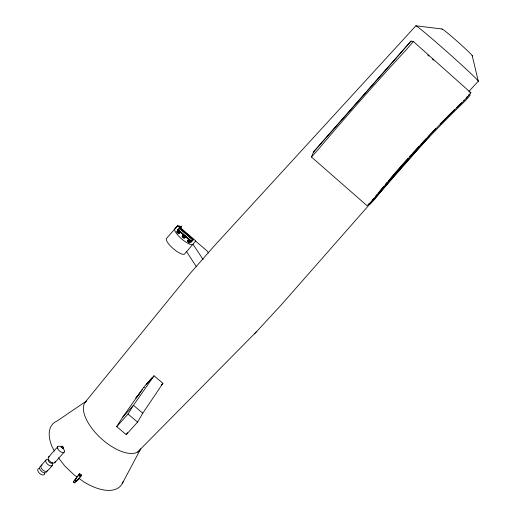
<?xml version="1.0" encoding="UTF-8"?>
<svg xmlns="http://www.w3.org/2000/svg" width="516" height="516" viewBox="0 0 516 516"><rect width="100%" height="100%" fill="white"/><g stroke="black" fill="none" stroke-linecap="round" stroke-linejoin="round"><path stroke-width="0.77" d="M178.865 226.24L179.458 225.944L179.265 226.582M179.845 227.324C179.884 225.879 181.987 227.266 180.697 227.885M180.058 227.311L180.542 226.885L180.852 227.479M311.445 157.012L313.605 151.781L411.052 41.087L413.374 41.519L470.895 92.783A16.576 1.877 -47.4 0 1 463.039 101.723A149.614 19.924 -47.6 0 0 374.558 197.95A15.538 1.8 -48.3 0 1 367.076 205.716L311.445 157.012A15.603 0.658 -48.9 0 0 318.675 148.963A150.343 7.289 -48.7 0 1 405.537 50.549A16.647 0.684 -48.6 0 0 413.374 41.519M122.247 483.582L140.72 448.868A36.384 16.944 42.2 0 1 102.213 439.419A36.384 16.944 42.2 0 1 86.23 401.048M137.579 422.127L142.784 413.206L162.914 383.317L154.071 375.803L143.642 387.387L122.363 417.631L116.713 426.616L126.233 434.633L137.579 422.127L128.02 414.051L133.438 405.312L154.071 375.803M126.233 434.633L127.4 432.672M77.71 479.396A1.193 0.632 42.7 0 1 77.735 480.003L81.618 475.075L79.709 473.688L75.904 478.474A1.193 0.632 42.7 0 1 76.658 478.39M77.735 480.003L78.471 478.854M75.904 478.474L79.709 473.688M62.894 448.559L63.7 447.437L62.101 446.101L61.114 447.217M61.301 447.198L62.101 446.101M469.437 94.131L470.186 95.15L469.844 95.563A14.39 1.645 -47.3 0 1 464.632 101.452L455.338 110.476A152.097 20.472 -47.6 0 0 382.775 189.378L374.635 199.286A13.487 1.58 -48.2 0 1 369.688 204.452L369.346 204.781L368.463 204.001M186.586 251.544L184.696 253.891A11.933 3.464 40.6 0 1 173.337 248.744A11.933 3.464 40.6 0 1 166.597 238.334L177.878 225.505L195.745 240.901L186.611 251.679L196.157 266.372M85.237 402.138L189.707 273.957L214.005 246.203L415.89 25.8L442.025 28.986M191.468 241.959L193.442 239.572L179.523 227.582L177.414 229.859L191.468 241.959L191.765 241.623L177.704 229.517L177.414 229.859M375.577 196.299L377.035 194.526M378.002 193.339L381.892 188.604A152.11 20.266 -47.6 0 1 383.833 186.27M192.649 239.198L190.972 241.217L191.262 240.875L178.523 229.904L178.233 230.246L180.007 228.311L192.649 239.198L192.358 239.534L179.716 228.653L180.007 228.311M179.523 227.582L179.233 227.924L187.102 234.696M193.442 239.572L193.152 239.908L188.308 235.741M80.689 476.139L81.618 475.075M411.052 41.087L313.509 152.039L313.889 152.484M429.505 136.237L281.601 304.492L256.716 331.491L137.63 452.048M41.061 465.58L45.982 460.001M48.452 457.208L57.773 446.663M62.713 448.559L63.7 447.437M47.472 470.927L52.406 465.374M54.883 462.581L64.223 452.061M374.119 198.08L373.745 198.505A13.493 1.561 -48.3 0 1 372.055 200.35M146.099 384.375L152.446 377.299M139.249 394.334L135.869 398.107L142.513 389.374M122.363 417.631L133.438 405.312L142.784 413.206M116.713 426.616L128.02 414.051M144.325 387.361L143.996 387.722L143.642 387.387M161.34 385.046L162.914 383.317M468.883 91.461L478.145 81.373A41.886 1.284 41.6 0 0 450.391 54.799A41.886 1.284 41.6 0 0 415.89 25.8M177.878 225.505L174.872 228.653A11.978 3.322 40.7 0 0 181.735 238.992A11.978 3.322 40.7 0 0 193.029 244.281L203.143 259.561M254.317 333.923L256.716 331.491M456.647 107.521L461.639 102.684M86.146 401.248L56.973 421.101A45.937 23.155 42.3 0 0 52.206 446.985L54.432 451.055M178.259 226.711L178.775 226.814M178.291 226.518L178.904 226.73M469.599 91.925L470.895 92.783M76.929 476.894L73.846 474.668L64.81 465.987L58.398 457.776M78.838 478.274L83.824 481.88A45.937 23.155 42.3 0 0 123.085 481.673M195.609 241.075L207.116 250.989L208.445 252.963M180.052 231.813L183.69 234.948M185.508 236.515L189.146 239.65M432.421 59.127L433.55 60.127M472.205 55.657L478.261 81.025M77.155 480.325A1.193 0.632 42.7 0 1 76.349 480.783A1.193 0.632 42.7 0 1 75.226 479.538A1.193 0.632 42.7 0 1 76.033 479.087M76.174 480.731A0.819 0.432 42.7 0 1 75.729 481.228A0.819 0.432 42.7 0 1 74.897 480.306A0.819 0.432 42.7 0 1 75.633 480.132M427.693 55.044A41.706 1.445 41.5 0 1 428.867 56.063M78.413 475.694A1.2 0.626 42.7 0 1 78.703 475.533M80.219 476.623A1.2 0.626 42.7 0 1 80.244 477.229M55.109 461.317A4.192 2.232 41.4 0 1 52.722 463.013A4.192 2.232 41.4 0 1 48.588 459.55A4.192 2.232 41.4 0 1 49.549 456.673M76.852 480.202A0.819 0.432 42.7 0 1 76.613 480.57M76.123 480.422A0.819 0.432 42.7 0 1 75.8 480.151M75.581 479.822A0.819 0.432 42.7 0 1 75.568 479.409M47.711 470.36A4.18 2.27 41.4 0 1 42.512 469.728A4.18 2.27 41.4 0 1 42.164 465.026M44.64 473.108A4.173 2.283 41.4 0 1 42.215 474.862A4.173 2.283 41.4 0 1 38.094 471.418A4.173 2.283 41.4 0 1 39.106 468.489M46.479 471.037A4.18 2.277 41.4 0 1 44.06 472.779A4.18 2.277 41.4 0 1 39.938 469.334A4.18 2.277 41.4 0 1 40.938 466.412M52.4 463.303A4.192 2.245 41.4 0 1 50.529 465.877A4.192 2.245 41.4 0 1 45.982 462.078A4.192 2.245 41.4 0 1 47.865 459.517M52.561 462.607A2.593 1.38 41.4 0 1 49.613 462.413A2.593 1.38 41.4 0 1 48.73 459.401M74.588 482.641A0.819 0.432 42.7 0 1 73.653 481.744M76.323 480.538A1.193 0.632 42.7 0 1 75.968 481.544A1.193 0.632 42.7 0 1 74.601 480.235A1.193 0.632 42.7 0 1 75.665 479.906M75.207 482.163A1.193 0.639 42.7 0 1 74.633 482.912A1.193 0.639 42.7 0 1 73.369 481.692A1.193 0.639 42.7 0 1 74.162 481.164M179.491 232.426A1.49 0.413 40.6 0 1 178.813 232.703M178.517 232.503A1.49 0.413 40.6 0 1 178.214 232.258M177.93 231.994A1.49 0.413 40.6 0 1 177.685 231.729M177.498 231.478A1.49 0.413 40.6 0 1 177.659 230.962M184.857 237.044A1.49 0.413 40.7 0 1 184.631 237.554A1.49 0.413 40.7 0 1 183.135 236.451A1.49 0.413 40.7 0 1 182.845 235.554M190.21 241.656A1.49 0.413 40.8 0 1 189.565 241.959M189.262 241.759A1.49 0.413 40.8 0 1 188.966 241.514M188.243 240.733A1.49 0.413 40.8 0 1 188.617 240.282M184.373 238.186A1.496 0.419 40.7 0 1 182.787 237.508A1.496 0.419 40.7 0 1 182.361 236.322M178.82 233.161A1.496 0.419 40.6 0 1 178.42 233.593A1.496 0.419 40.6 0 1 176.814 232.213A1.496 0.419 40.6 0 1 177.214 231.781M189.578 242.423A1.496 0.419 40.8 0 1 189.204 242.881A1.496 0.419 40.8 0 1 187.598 241.501A1.496 0.419 40.8 0 1 187.979 241.049M442.154 29.431A20.292 0.922 41.6 0 1 456.931 41.061A20.292 0.922 41.6 0 1 472.185 55.96M468.928 94.751A14.39 1.632 -47.4 0 1 468.405 95.383M467.303 96.673A14.39 1.632 -47.4 0 1 466.142 97.995M464.329 99.981A14.39 1.632 -47.4 0 1 463.716 100.633M385.31 184.515A152.11 20.266 -47.6 0 1 387.29 182.167M388.284 180.987A152.11 20.266 -47.6 0 1 407.956 158.444M409.556 156.658A152.11 20.266 -47.6 0 1 411.703 154.284M412.781 153.097A152.11 20.266 -47.6 0 1 419.282 145.996M420.921 144.228A152.11 20.266 -47.6 0 1 426.397 138.365M428.041 136.617A152.11 20.266 -47.6 0 1 435.756 128.542M440.161 123.995A152.11 20.266 -47.6 0 1 454.428 109.669M180.806 226.408C181.451 227.956 181.942 225.234 180.806 226.408M79.064 475.604A1.2 0.626 42.7 0 0 80.748 476.642A1.2 0.626 42.7 0 0 80.044 475.055A1.2 0.626 42.7 0 0 79.064 475.604M57.805 448.72A4.212 2.18 41.4 0 0 63.784 452.435A4.212 2.18 41.4 0 0 61.385 446.953A4.212 2.18 41.4 0 0 57.805 448.72M178.097 231.252A1.49 0.413 40.6 0 0 180.032 232.452A1.49 0.413 40.6 0 0 178.581 230.723A1.49 0.413 40.6 0 0 178.097 231.252M183.477 235.883A1.49 0.413 40.7 0 0 185.405 237.07A1.49 0.413 40.7 0 0 183.941 235.341A1.49 0.413 40.7 0 0 183.477 235.883M188.656 240.256A1.49 0.413 40.8 0 0 190.662 241.74A1.49 0.413 40.8 0 0 189.604 240.159A1.49 0.413 40.8 0 0 188.656 240.256M182.812 236.631A1.496 0.419 40.7 0 0 184.754 237.824A1.496 0.419 40.7 0 0 183.283 236.089A1.496 0.419 40.7 0 0 182.812 236.631M188.011 241.024A1.496 0.413 40.8 0 0 190.03 242.507A1.496 0.413 40.8 0 0 188.966 240.92A1.496 0.413 40.8 0 0 188.011 241.024M177.414 231.987A1.496 0.419 40.6 0 0 179.362 233.187A1.496 0.419 40.6 0 0 177.904 231.452A1.496 0.419 40.6 0 0 177.414 231.987"/></g></svg>
